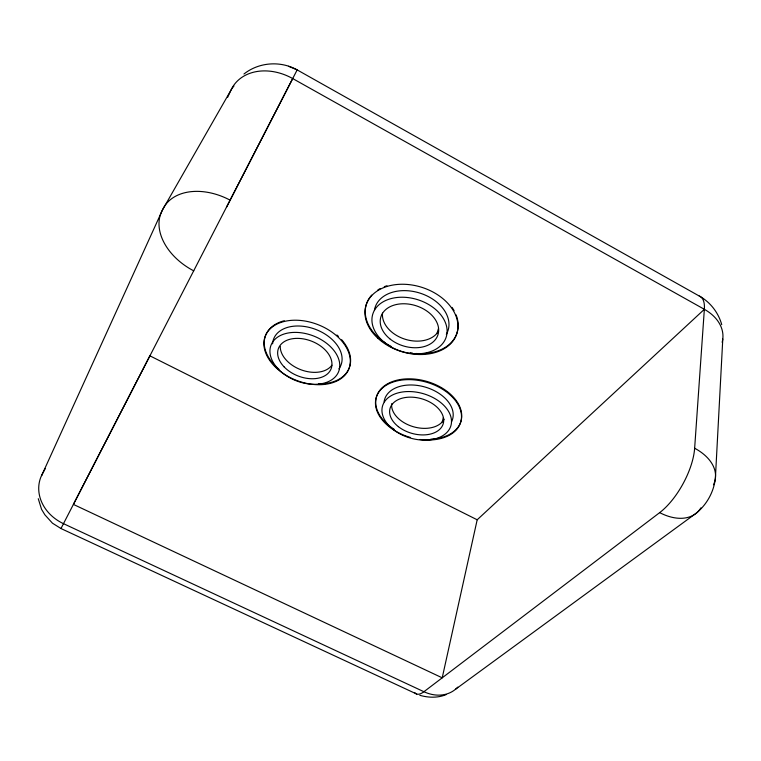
<?xml version="1.0" encoding="UTF-8"?>
<svg xmlns="http://www.w3.org/2000/svg" width="761" height="761" viewBox="0 0 761 761"><rect width="100%" height="100%" fill="white"/><g stroke="black" fill="none" stroke-linecap="round" stroke-linejoin="round"><path stroke-width="1.14" d="M722.788 338.978L715.378 478.422C713.789 491.853 706.969 504.286 696.581 512.924L455.459 689.314M414.65 692.5A38.963 12.271 -66.4 0 0 423.925 691.72L659.673 512.629A50.312 21.479 -61.3 0 0 694.641 448.239L704.353 309.308A45.774 17.123 -58.9 0 0 699.302 296.058M477.185 519.792L442.217 677.823L73.408 504.41L149.869 355.815L477.185 519.792L704.353 309.308A46.573 32.885 3.4 0 1 722.141 342.298M442.179 422.013L443.368 417.513M437.099 333.166L438.403 328.638M227.634 97.332L231.154 89.808A49.256 30.526 30 0 1 233.95 86.06M226.607 207.059L297.161 69.898L700.843 296.933C711.012 303.078 718.593 313.218 721.732 324.671M61.232 528.039L60.975 528.534L416.714 694.042M704.353 309.308L292.7 78.564L60.975 528.534L52.433 523.168L44.861 514.797L41.551 509.318L38.269 498.712M296.914 70.354L297.161 69.888C280.514 60.576 258.921 62.117 243.958 74.007M45.299 468.586L42.445 473.78A41.322 21.517 24.6 0 0 41.798 475.615M446.022 694.679C437.651 698.065 428.386 697.77 419.815 695.307M288.562 66.293L297.161 69.898M292.7 78.564A49.284 38.431 31.6 0 0 231.154 89.808L162.626 209.675L42.445 473.78A41.379 35.244 20.1 0 0 63.486 523.663L423.925 691.72A39.144 31.134 54.7 0 0 457.789 687.126M694.641 448.239A51.824 32.409 6.4 0 1 713.476 484.795M230.145 200.181A55.249 38.554 28.3 0 0 162.626 209.675A55.239 38.459 28.3 0 0 193.76 270.859M700.9 507.863A51.377 32.618 48.6 0 1 659.673 512.629M410.483 437.47A44.005 28.775 16 0 1 383.82 386.902A44.005 28.775 16 0 1 456.495 402.065A44.005 28.775 16 0 1 420.158 439.497M272.6 343.839A36.119 24.048 21.3 0 1 315.501 329.332A36.119 24.048 21.3 0 1 338.911 368.828M331.901 365.213A28.09 18.702 21.3 0 1 301.366 369.922A28.09 18.702 21.3 0 1 280.248 346.388M341.641 339.691A44.87 29.879 21.3 0 1 318.459 383.915M278.887 369.171A44.87 29.879 21.3 0 1 284.291 320.742M336.923 335.002A44.87 29.879 21.3 0 1 338.388 336.333M438.231 331.596A29.746 21.089 17.3 0 1 404.5 339.045A29.746 21.089 17.3 0 1 382.507 313.132M374.402 310.431A38.25 27.12 17.3 0 1 420.624 293.327A38.25 27.12 17.3 0 1 446.327 334.307M456.086 314.873A47.524 33.693 17.3 0 1 415.991 353.504M412.538 353.133A47.524 33.693 17.3 0 1 410.217 352.781M391.221 346.474A47.524 33.693 17.3 0 1 371.71 295.116M377.837 289.97A47.524 33.693 17.3 0 1 380.177 288.6M384.286 286.697A47.524 33.693 17.3 0 1 386.94 285.755M452.063 307.425A47.524 33.693 17.3 0 1 454.07 310.631M444.12 419.235A27.529 18.007 16 0 1 413.147 426.664A27.529 18.007 16 0 1 391.706 403.644M384.096 401.894A35.396 23.163 16 0 1 425.523 387.178A35.396 23.163 16 0 1 451.454 421.936M394.179 429.309A43.976 28.775 16 0 1 389.784 382.669A43.976 28.775 16 0 1 456.229 400.562A43.976 28.775 16 0 1 430.755 439.164M274.75 366.45A44.899 29.869 21.3 0 0 348.1 370.626A44.899 29.869 21.3 0 0 298.455 320.295A44.899 29.869 21.3 0 0 274.75 366.45M377.694 338.103A47.553 33.693 17.3 0 0 456.029 335.763A47.553 33.693 17.3 0 0 400.619 284.272A47.553 33.693 17.3 0 0 377.694 338.103M278.279 369.085A36.3 24.01 21.3 0 0 337.779 373.442A36.3 24.01 21.3 0 0 298.502 332.509A36.3 24.01 21.3 0 0 278.279 369.085M284.224 367.002A28.233 18.673 21.3 0 0 330.455 370.217A28.233 18.673 21.3 0 0 299.72 338.455A28.233 18.673 21.3 0 0 284.224 367.002M384.039 342.07A38.459 27.092 17.3 0 0 446.203 337.056A38.459 27.092 17.3 0 0 398.326 297.37A38.459 27.092 17.3 0 0 384.039 342.07M389.737 338.731A29.907 21.07 17.3 0 0 438.003 334.631A29.907 21.07 17.3 0 0 400.581 303.886A29.907 21.07 17.3 0 0 389.737 338.731M393.085 429.404A35.577 23.125 16 0 0 450.645 426.512A35.577 23.125 16 0 0 406.46 391.601A35.577 23.125 16 0 0 393.085 429.404M398.364 426.655A27.662 17.979 16 0 0 443.064 424.248A27.662 17.979 16 0 0 408.533 397.194A27.662 17.979 16 0 0 398.364 426.655"/></g></svg>
